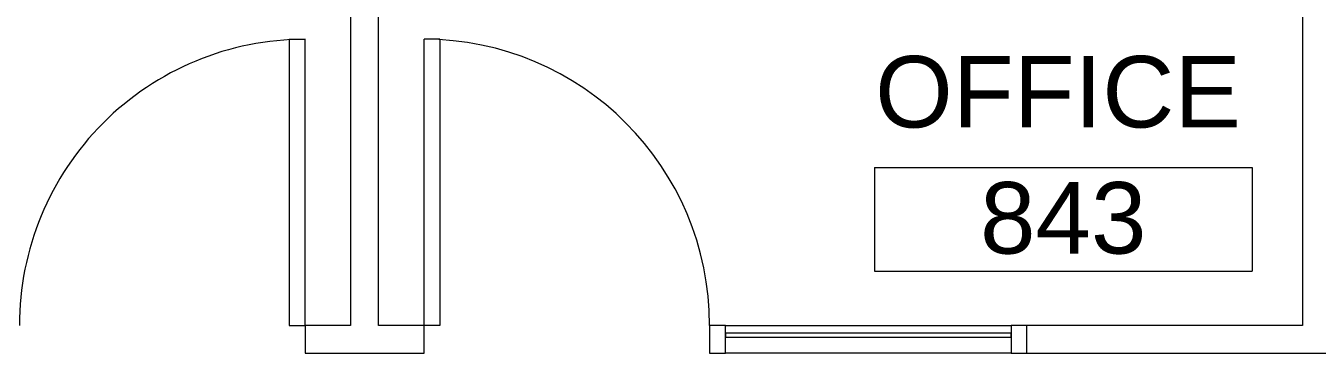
# Model space of a CAD drawing. Header units: inches. Extents: x 1 to 4637, y -664 to 702.
# Drawn here: x 1365.3 to 1528.1, y 526.5 to 567.7 of the extents above; entities that cross this region are included whole.
import ezdxf

# ---------------------------------------------------------------- set-up
doc = ezdxf.new("R2010")
doc.units = ezdxf.units.IN
doc.header["$MEASUREMENT"] = 0
for name, color, linetype, lineweight in [('A-AREA-IDEN', 2, 'Continuous', 20), ('A-DOOR', 31, 'Continuous', 9), ('A-DOOR-FRAM', 31, 'Continuous', 9), ('A-GLAZ', 151, 'Continuous', 9), ('I-WALL', 2, 'Continuous', 9)]:
    doc.layers.add(name, color=color, linetype=linetype, lineweight=lineweight)
doc.styles.add('Arial', font='arial.ttf', dxfattribs={"height": 9})

# ---------------------------------------------------------------- blocks, each defined once
blk = doc.blocks.new('Single-Flush - With Sidelight - 36_ x 96_-2457192-New Construction - Tel_Data_Elec Plan')
at = {"layer": 'A-DOOR', "color": 250, "lineweight": 20}
for p, q in [((-16, -1.75), (-18, -1.75)), ((-18, -1.75), (-18, -37.75)), ((-16, -37.75), (-16, -1.75)), ((-16, -37.75), (-18, -37.75))]:
    blk.add_line(p, q, dxfattribs=at)
at = {"layer": 'A-DOOR'}
blk.add_arc((-18, -1.75), 36, 270, 0, dxfattribs=at)
at = {"layer": 'A-DOOR-FRAM', "color": 250, "lineweight": 20}
blk.add_line((58, 1.75), (58, -1.75), dxfattribs=at)
at = {"layer": 'A-GLAZ', "color": 250, "lineweight": 20}
for p, q in [((20, -0.75), (20, -0.25)), ((20, -0.25), (56, -0.25)), ((56, -0.75), (20, -0.75)), ((56, -0.25), (56, -0.75))]:
    blk.add_line(p, q, dxfattribs=at)
blk = doc.blocks.new('Single-Flush - With Sidelight - 36_ x 96_-2457194-New Construction - Tel_Data_Elec Plan')
at = {"layer": 'A-DOOR', "color": 250, "lineweight": 20}
for p, q in [((-16, 37.75), (-18, 37.75)), ((-18, 1.75), (-18, 37.75)), ((-16, 37.75), (-16, 1.75)), ((-16, 1.75), (-18, 1.75))]:
    blk.add_line(p, q, dxfattribs=at)
at = {"layer": 'A-DOOR'}
blk.add_arc((-18, 1.75), 36, 360, 90, dxfattribs=at)
at = {"layer": 'A-DOOR-FRAM', "color": 250, "lineweight": 20}
blk.add_line((58, -1.75), (58, 1.75), dxfattribs=at)
at = {"layer": 'A-GLAZ', "color": 250, "lineweight": 20}
for p, q in [((56, 0.75), (20, 0.75)), ((20, 0.75), (20, 0.25)), ((20, 0.25), (56, 0.25)), ((56, 0.25), (56, 0.75))]:
    blk.add_line(p, q, dxfattribs=at)
blk = doc.blocks.new('FORM Room Tag - Name _ Number-2260771-New Construction - Tel_Data_Elec Plan')
at = {"layer": 'A-AREA-IDEN'}
for p, q in [((-0.2444, -0.0231), (-0.2444, -0.1589)), ((-0.2444, -0.0231), (0.2515, -0.0231)), ((0.2515, -0.0231), (0.2515, -0.1589)), ((-0.2444, -0.1589), (0.2515, -0.1589))]:
    blk.add_line(p, q, dxfattribs=at)

msp = doc.modelspace()

# ---------------------------------------------------------------- linework, layer by layer
at = {"layer": 'I-WALL', "color": 250, "lineweight": 20}
for p, q in [((1406.29, 677.4), (1406.29, 530.02)), ((1409.79, 530.02), (1409.79, 677.4)), ((1526.29, 677.4), (1526.29, 530.02)), ((1406.29, 530.02), (1400.54, 530.02)), ((1400.54, 530.02), (1400.54, 526.52)), ((1415.54, 530.02), (1409.79, 530.02)), ((1415.54, 526.52), (1415.54, 530.02)), ((1453.54, 530.02), (1451.54, 530.02)), ((1451.54, 530.02), (1451.54, 526.52)), ((1453.54, 526.52), (1453.54, 530.02)), ((1526.29, 530.02), (1489.54, 530.02)), ((1489.54, 530.02), (1489.54, 526.52)), ((1400.54, 526.52), (1415.54, 526.52)), ((1451.54, 526.52), (1453.54, 526.52)), ((1489.54, 526.52), (1566.54, 526.52))]:
    msp.add_line(p, q, dxfattribs=at)
at = {"layer": 'I-WALL', "lineweight": 13}
for p, q in [((1453.54, 530.02), (1489.54, 530.02)), ((1489.54, 526.52), (1453.54, 526.52))]:
    msp.add_line(p, q, dxfattribs=at)

# ---------------------------------------------------------------- block references
at = {"layer": 'A-AREA-IDEN', "xscale": 95.99999999999994, "yscale": 95.99999999999994, "zscale": 95.99999999999994}
msp.add_blockref('FORM Room Tag - Name _ Number-2260771-New Construction - Tel_Data_Elec Plan', (1495.77, 552.09), dxfattribs=at)
at = {"layer": 'A-DOOR', "lineweight": 13, "rotation": 180}
msp.add_blockref('Single-Flush - With Sidelight - 36_ x 96_-2457192-New Construction - Tel_Data_Elec Plan', (1382.54, 528.27), dxfattribs=at)
at = {"layer": 'A-DOOR', "lineweight": 13}
msp.add_blockref('Single-Flush - With Sidelight - 36_ x 96_-2457194-New Construction - Tel_Data_Elec Plan', (1433.54, 528.27), dxfattribs=at)

# ---------------------------------------------------------------- texts
at = {"layer": 'A-AREA-IDEN', "lineweight": 9, "char_height": 9, "attachment_point": 1, "style": 'Arial'}
for s, insert, width in [('OFFICE', (1472.41, 563.92), 56.358), ('843', (1485.63, 548.05), 25.452)]:
    msp.add_mtext(s, dxfattribs=dict(at, insert=insert, width=width))

doc.saveas('drawing.dxf')
